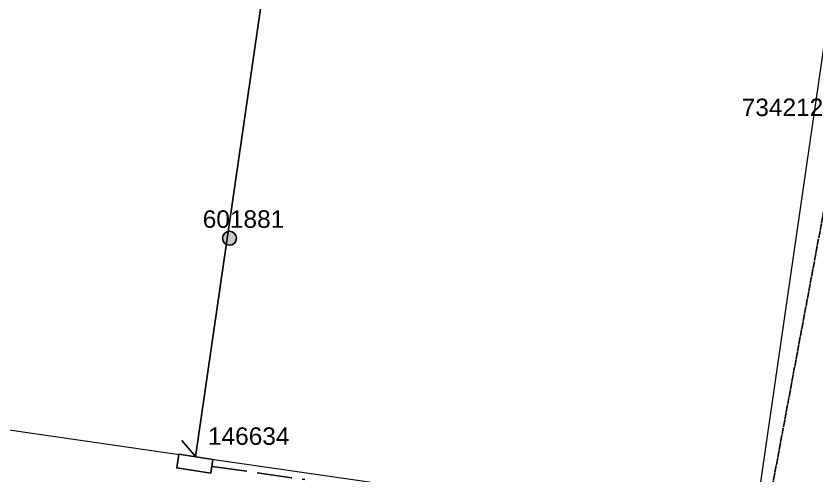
# Model space of a CAD drawing. Header units: metres. Extents: x 368 to 298975, y 411 to 6243625.
# Drawn here: x 296940.1 to 297054.5, y 6242252.2 to 6242317.9 of the extents above; entities that cross this region are included whole.
import ezdxf
from ezdxf.enums import TextEntityAlignment as Align

# ---------------------------------------------------------------- set-up
doc = ezdxf.new("R2010")
doc.units = ezdxf.units.M
doc.linetypes.add('Cable Exist OH', pattern=[1, 1, 0])
doc.linetypes.add('IE Trench LV', pattern=[6.5, 5, -1.5])
doc.layers.get('0').update_dxf_attribs({"color": 6})
doc.layers.add('Cadastre Land Parcels_SP_EXT', color=250, linetype='Continuous', lineweight=5)
for name, color, linetype in [('Equip_LV_NEW', 2, 'Continuous'), ('Mains_LV_EXT', 7, 'Continuous'), ('Services_SP_NEW_UG', 2, 'Continuous'), ('SupportsOH_SP_TR_HV_LV_SL_EXT', 7, 'Continuous'), ('Trench_SP_NEW', 2, 'Continuous')]:
    doc.layers.add(name, color=color, linetype=linetype)
doc.styles.add('POLE_LABEL', font='arial.ttf')
doc.styles.get("Standard").update_dxf_attribs({"font": 'arial.ttf'})

# ---------------------------------------------------------------- blocks, each defined once
blk = doc.blocks.new('POLE_EXT')
blk.add_hatch(color=256).paths.add_polyline_path([(-1, 0, 1), (1, 0, 1)])
blk.add_lwpolyline([(-1, 0, 1), (1, 0, 1)], format="xyb", close=True)
for tag, height, flags, p in [('pNumber', 2.5, 8, (-17.84, 2.07)), ('OWNED_BY', 0.2, 9, (1.35, -0.4)), ('SPECIAL_USE', 0.2, 9, (1.35, -0.8)), ('STATE', 0.2, 9, (1.35, -1)), ('PARENT', 0.2, 9, (1.35, -0.6)), ('USAGE', 0.2, 9, (1.35, -1.2)), ('cLV', 0.2, 9, (1.35, -1.4)), ('hDepth', 0.2, 9, (1.35, -1.6)), ('hDia', 0.2, 9, (1.35, -1.8)), ('cHV', 0.2, 9, (1.35, -2)), ('LBRACKET', 0.2, 9, (1.35, -2.2)), ('cLinedev', 0.2, 9, (1.35, -3.4)), ('LExisting', 0.2, 9, (1.35, -2.4)), ('LANTNUMBER', 0.2, 9, (1.35, -2.6)), ('LOther', 0.2, 9, (1.35, -2.8)), ('LRemove', 0.2, 9, (1.35, -3)), ('LEGEND', 0.2, 9, (1.35, -3.2)), ('pExisting', 0.2, 9, (1.35, -3.8)), ('pFooting', 0.2, 9, (1.35, -4.4)), ('pNew', 0.2, 9, (1.35, -4.6)), ('LOCATION', 0.2, 9, (1.35, -3.6)), ('PFNUMBER', 0.2, 9, (1.35, -4)), ('NEWPFNUMBER', 0.2, 9, (1.35, -4.2)), ('pRelocate', 0.2, 9, (1.35, -5)), ('pRemove', 0.2, 9, (1.35, -5.2)), ('pReplace', 0.2, 9, (1.35, -5.4)), ('pStay', 0.2, 9, (1.35, -5.6)), ('pType', 0.2, 9, (1.35, -5.8)), ('cspan', 0.2, 9, (1.35, -6)), ('STREETNAME', 0.2, 9, (1.35, -6.2)), ('SUBURB', 0.2, 9, (1.35, -6.4)), ('NOTES', 0.2, 9, (1.35, -6.6)), ('MAINTAINED_BY', 0.2, 9, (1.36, -6.81)), ('OPERATED_BY', 0.2, 9, (1.36, -7.01))]:
    blk.add_attdef(tag, text='', height=height, dxfattribs=dict(flags=flags)).set_placement(p, align=Align.MIDDLE_LEFT)
at = {"style": 'POLE_LABEL'}
for tag, height, flags, p in [('ASSET_NUM', 2.5, 8, (2, 2)), ('STRUCTURE_PLANT_NUMBER', 0.2, 9, (1.35, 0.03)), ('STREET_CODE', 0.2, 9, (1.35, -0.2))]:
    blk.add_attdef(tag, text='', height=height, dxfattribs=dict(at, flags=flags)).set_placement(p, align=Align.MIDDLE_LEFT)
at = {"flags": 1}
blk.add_attdef('Z', (1.35, -7.33), '', height=0.2, dxfattribs=at)
blk = doc.blocks.new('*U56')
for tag, flags, p in [('SUBURB', 9, (1.5, 0.2)), ('STREETNAME', 9, (1.5, 0)), ('Z', 1, (1.5, -0.6)), ('LOCATION', 9, (1.5, -0.2)), ('NOTES', 9, (1.5, -0.4))]:
    blk.add_attdef(tag, text='', height=0.2, dxfattribs=dict(flags=flags)).set_placement(p, align=Align.MIDDLE_LEFT)
blk.add_wipeout([(-2.47, 3), (2.47, 3), (2.47, 1.02), (-2.47, 1.02)])
at = {"lineweight": -3}
blk.add_lwpolyline([(-2.47, 3), (2.47, 3), (2.47, 1.02), (-2.47, 1.02)], close=True, dxfattribs=at)
for tag, height, flags, p in [('ASSET_NUM', 2.5, 8, (2, 4)), ('STREET_CODE', 0.2, 9, (1.5, 2)), ('OWNED_BY', 0.2, 9, (1.5, 1.8)), ('OPERATED_BY', 0.2, 9, (1.5, 1.6)), ('STATE', 0.2, 9, (1.5, 1.2)), ('MAINTAINED_BY', 0.2, 9, (1.5, 1.4)), ('SUPPORT_TYPE', 0.2, 9, (1.5, 1)), ('USAGE', 0.2, 9, (1.5, 0.8)), ('LEGEND', 0.2, 9, (1.5, 0.6)), ('PARENT', 0.2, 9, (1.5, 0.4))]:
    blk.add_attdef(tag, text='', height=height, dxfattribs=dict(flags=flags)).set_placement(p, align=Align.MIDDLE_LEFT)

msp = doc.modelspace()

# ---------------------------------------------------------------- linework, layer by layer
at = {"layer": 'Cadastre Land Parcels_SP_EXT', "linetype": 'Continuous'}
for points in [[(296987.38, 6242404.06), (296907.78, 6242415.58), (296886.16, 6242266.34), (296965.76, 6242254.81), (296987.38, 6242404.06)], [(297066.99, 6242392.59), (296987.38, 6242404.06), (296965.76, 6242254.81), (297045.37, 6242243.32), (297066.99, 6242392.59)]]:
    msp.add_lwpolyline(points, close=True, dxfattribs=at)
at = {"layer": 'Mains_LV_EXT', "linetype": 'Cable Exist OH'}
msp.add_lwpolyline([(297043.48, 6242225.56), (297058.48, 6242306.02)], dxfattribs=at)

# ---------------------------------------------------------------- block references
at = {"layer": 'SupportsOH_SP_TR_HV_LV_SL_EXT'}
ref = msp.add_blockref('POLE_EXT', (297058.48, 6242306.02), dxfattribs=at)
ref.add_attrib('ASSET_NUM', '734212', dxfattribs={"layer": '0', "height": 2.5, "rotation": 0.0642, "style": 'POLE_LABEL'}).set_placement((297055.42, 6242304.81), align=Align.MIDDLE_RIGHT)
ref = msp.add_blockref('POLE_EXT', (296970.6, 6242286.07), dxfattribs=at)
ref.add_attrib('ASSET_NUM', '601881', dxfattribs={"layer": '0', "height": 2.5, "style": 'POLE_LABEL'}).set_placement((296972.6, 6242286.82), align=Align.BOTTOM_CENTER)

# ---------------------------------------------------------------- next in the draw order: block references
at = {"layer": 'Equip_LV_NEW'}
ref = msp.add_blockref('*U56', (296965.95, 6242255.82), dxfattribs=dict(at, rotation=171.4834584817533))
ref.add_attrib('ASSET_NUM', '146634', dxfattribs={"layer": '0', "height": 2.5}).set_placement((296967.52, 6242257.78), align=Align.MIDDLE_LEFT)

# ---------------------------------------------------------------- next in the draw order: linework, layer by layer
at = {"layer": 'Services_SP_NEW_UG', "color": 2, "flags": 128}
msp.add_lwpolyline([(296965.8, 6242254.81), (296963.78, 6242257.13)], dxfattribs=at)
at = {"layer": 'Trench_SP_NEW', "linetype": 'IE Trench LV', "flags": 128}
msp.add_lwpolyline([(296968.11, 6242253.45), (296981.38, 6242251.55)], dxfattribs=at)

doc.saveas('drawing.dxf')
